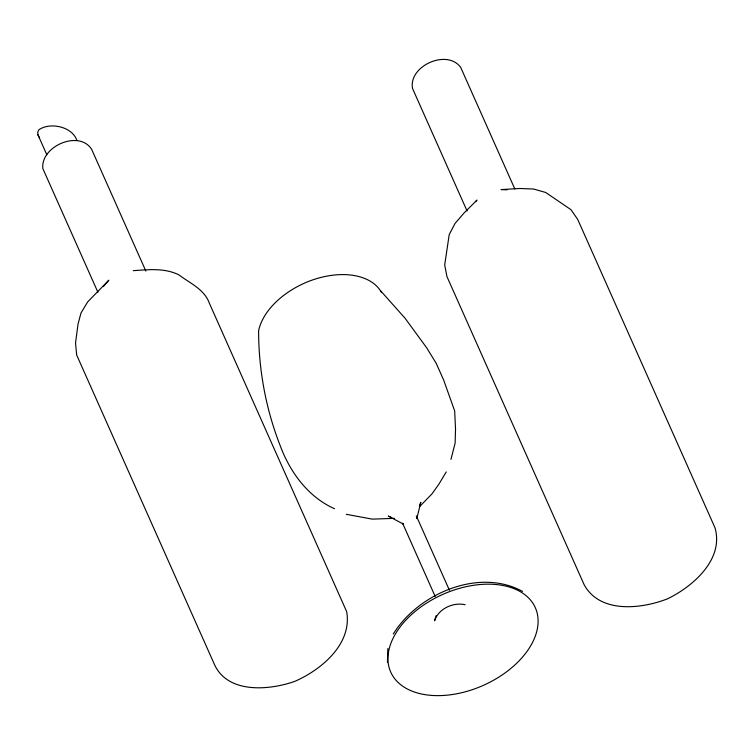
<?xml version="1.0" encoding="UTF-8"?>
<svg xmlns="http://www.w3.org/2000/svg" width="755" height="755" viewBox="0 0 755 755"><rect width="100%" height="100%" fill="white"/><g stroke="black" fill="none" stroke-linecap="round" stroke-linejoin="round"><path stroke-width="1.13" d="M387.447 662.343L387.834 648.545M450.971 459.351L455.133 443.072L455.529 429.151L454.68 410.947L443.676 380.095L436.192 363.287L426.603 347.696L404.982 318.138L380.52 290.684M436.239 615.438L434.559 620.789C438.476 608.709 453.142 601.99 465.155 604.727M419.525 505.765L420.837 502.254L416.798 518.553L416.373 516.005L449.47 590.344M103.378 286.598L108.824 280.19L87.665 301.925L80.983 313.023L78.029 324.084L75.538 342.959L76.661 355.001L213.929 663.315C226.736 693.987 268.657 690.476 294.516 681.482C321.13 670.015 352.434 644.034 346.658 611.616L209.39 303.293C204.454 289.269 189.958 283.276 178.916 274.877C164.713 267.78 148.546 269.639 133.276 270.668M446.252 471.913L438.91 484.144L432.077 493.77L419.44 506.775M393.289 634.011C417.996 593.855 478.84 567.373 522.554 591.42M475.641 201.642L476.962 200.113L464.193 212.844L455.001 223.489L449.206 234.654L444.695 264.911L446.951 276.585L584.228 584.908C600.244 613.787 641.524 609.002 667.58 598.79C692.958 586.465 724.168 559.398 714.985 527.754L577.717 219.431L570.997 209.711L545.695 192.478L533.776 189.052L519.893 188.495L501.046 189.581L507.049 189.826M394.469 518.345L372.272 519.129L346.262 514.306M391.581 517.609L388.296 516.052L403.519 524.187L402.594 523.234L435.21 596.507M334.522 508.728C308.021 496.96 289.854 471.95 280.048 445.252C265.864 409.012 258.644 369.705 258.597 330.86A66.931 42.12 -24 0 1 315.798 278.888A66.931 42.12 -24 0 1 381.586 292.61M76.887 140.421C72.386 126.746 50.33 121.791 38.901 129.756L37.75 132.125L37.929 134.796L39.439 137.608M514.787 188.901L460.682 67.365C447.102 48.669 408.427 65.902 412.504 88.42L467.1 211.032M145.866 271.102L91.733 149.509C79.417 129.388 40.421 146.234 42.837 168.554L97.924 292.279M37.929 134.796L46.801 154.709M433.143 695.506A79.143 49.802 -24 0 0 537.626 615.325A79.143 49.802 -24 0 0 418.327 608.87A79.143 49.802 -24 0 0 433.143 695.506"/></g></svg>
